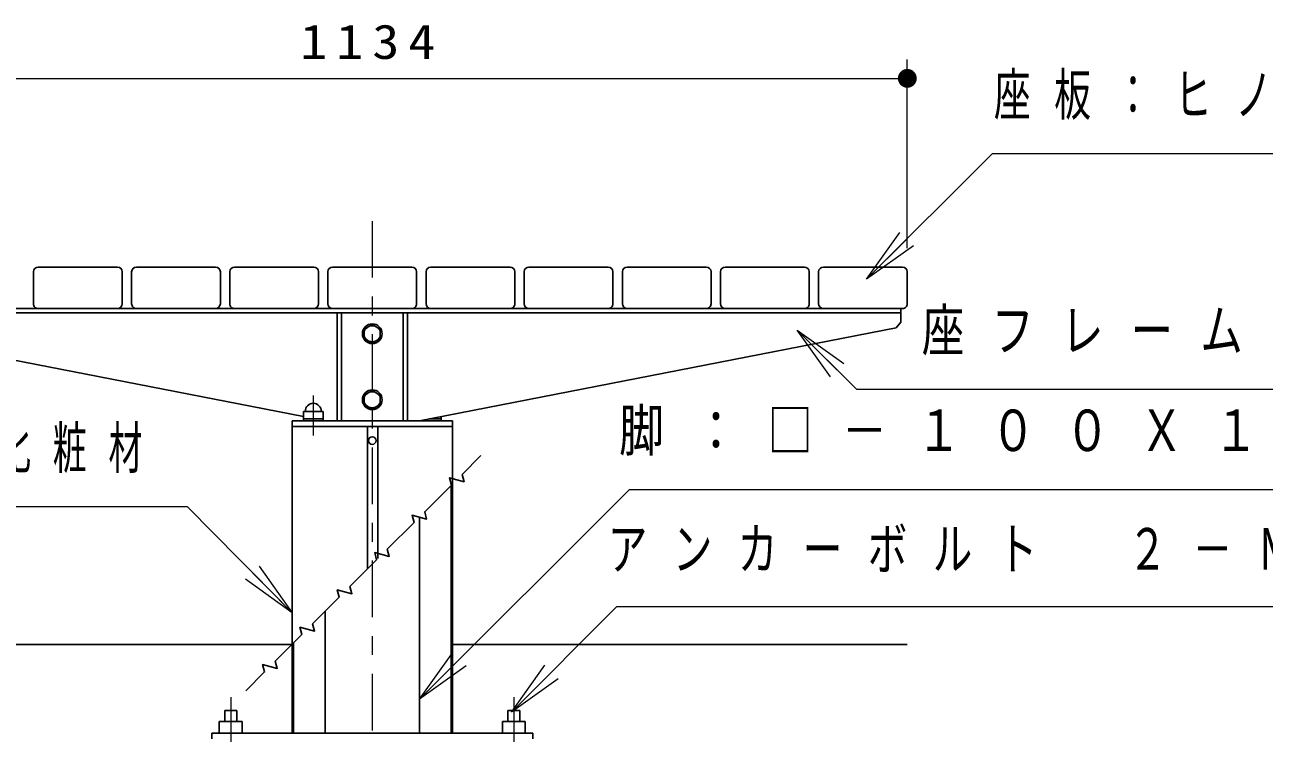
# Model space of a CAD drawing. Units: millimetres on the paper, scale 1:20. Extents: x -365 to 10, y -38 to 257.
# Drawn here: x -122.8 to -57.1, y 106.6 to 144.2 of the extents above; entities that cross this region are included whole.
import ezdxf

# ---------------------------------------------------------------- set-up
doc = ezdxf.new("R2010")
doc.units = ezdxf.units.MM
doc.linetypes.add('USER2', pattern=[6, 3, -1, 1, -1])
doc.layers.add('LY_1', color=7, linetype='Continuous', lineweight=25)
doc.styles.add('ＭＳ ゴシック', font='')
doc.styles.get('ＭＳ ゴシック').set_extended_font_data('MS Gothic')

# ---------------------------------------------------------------- blocks, each defined once
blk = doc.blocks.new('filled_dot')
at = {"color": 0, "linetype": 'Continuous', "lineweight": -2, "const_width": 1.25}
blk.add_lwpolyline([(-0.625, 0, 1), (0.625, 0, 1)], format="xyb", close=True, dxfattribs=at)

msp = doc.modelspace()

# ---------------------------------------------------------------- linework, layer by layer
at = {"layer": 'LY_1', "lineweight": 13}
for p, q in [((-76.025, 132.353), (-76.025, 142.353)), ((-132.725, 141.353), (-76.025, 141.353)), ((-78.18, 130.707), (-76.413, 133.182)), ((-78.18, 130.707), (-76.059, 132.829)), ((-75.705, 132.475), (-78.18, 130.707)), ((-80.091, 125.535), (-81.859, 128.009)), ((-81.859, 128.009), (-79.384, 126.242)), ((-81.859, 128.009), (-79.738, 125.888)), ((-108.625, 113.016), (-110.73, 115.153)), ((-110.374, 115.504), (-108.625, 113.016)), ((-108.625, 113.016), (-111.086, 114.802)), ((-101.875, 108.444), (-100.107, 110.919)), ((-101.875, 108.444), (-99.753, 110.565)), ((-99.4, 110.212), (-101.875, 108.444)), ((-97.002, 107.766), (-95.235, 110.241)), ((-97.002, 107.766), (-94.881, 109.887)), ((-94.528, 109.533), (-97.002, 107.766))]:
    msp.add_line(p, q, dxfattribs=at)
at = {"layer": 'LY_1', "linetype": 'USER2', "lineweight": 13}
msp.add_line((-104.375, 133.791), (-104.375, 84.978), dxfattribs=at)
at = {"layer": 'LY_1'}
for p, q in [((-122.075, 131.353), (-117.875, 131.353)), ((-116.875, 131.353), (-112.675, 131.353)), ((-111.675, 131.353), (-107.475, 131.353)), ((-102.275, 131.353), (-106.475, 131.353)), ((-97.075, 131.353), (-101.275, 131.353)), ((-91.875, 131.353), (-96.075, 131.353)), ((-86.675, 131.353), (-90.875, 131.353)), ((-81.475, 131.353), (-85.675, 131.353)), ((-76.275, 131.353), (-80.475, 131.353)), ((-122.325, 131.103), (-122.325, 129.403)), ((-117.625, 131.103), (-117.625, 129.403)), ((-117.125, 131.103), (-117.125, 129.403)), ((-112.425, 131.103), (-112.425, 129.403)), ((-111.925, 131.103), (-111.925, 129.403)), ((-107.225, 131.103), (-107.225, 129.403)), ((-106.725, 131.103), (-106.725, 129.403)), ((-102.025, 131.103), (-102.025, 129.403)), ((-101.525, 131.103), (-101.525, 129.403)), ((-96.825, 131.103), (-96.825, 129.403)), ((-96.325, 131.103), (-96.325, 129.403)), ((-91.625, 131.103), (-91.625, 129.403)), ((-91.125, 131.103), (-91.125, 129.403)), ((-86.425, 131.103), (-86.425, 129.403)), ((-85.925, 131.103), (-85.925, 129.403)), ((-81.225, 131.103), (-81.225, 129.403)), ((-80.725, 131.103), (-80.725, 129.403)), ((-76.025, 131.103), (-76.025, 129.403)), ((-122.075, 129.153), (-117.875, 129.153)), ((-116.875, 129.153), (-112.675, 129.153)), ((-111.675, 129.153), (-107.475, 129.153)), ((-102.275, 129.153), (-106.475, 129.153)), ((-106.237, 128.928), (-106.237, 123.203)), ((-106.012, 128.928), (-106.012, 123.203)), ((-102.737, 128.928), (-102.737, 123.203)), ((-102.512, 128.928), (-102.512, 123.203)), ((-97.075, 129.153), (-101.275, 129.153)), ((-91.875, 129.153), (-96.075, 129.153)), ((-86.675, 129.153), (-90.875, 129.153)), ((-81.475, 129.153), (-85.675, 129.153)), ((-76.275, 129.153), (-80.475, 129.153)), ((-104.8, 128.061), (-104.375, 128.306)), ((-104.375, 128.306), (-103.95, 128.061)), ((-104.8, 128.061), (-104.8, 127.57)), ((-104.8, 127.57), (-104.375, 127.325)), ((-104.375, 127.325), (-103.95, 127.57)), ((-103.95, 128.061), (-103.95, 127.57)), ((-104.8, 124.561), (-104.375, 124.806)), ((-104.375, 124.806), (-103.95, 124.561)), ((-104.8, 124.561), (-104.8, 124.07)), ((-103.95, 124.561), (-103.95, 124.07)), ((-104.8, 124.07), (-104.375, 123.825)), ((-104.375, 123.825), (-103.95, 124.07)), ((-100.2, 119.778), (-100.2, 106.653)), ((-101.875, 118.103), (-101.875, 106.653)), ((-106.875, 113.103), (-106.875, 106.653)), ((-132.725, 111.353), (-108.625, 111.353)), ((-108.55, 111.428), (-108.55, 106.653)), ((-100.125, 111.353), (-76.025, 111.353)), ((-95.875, 106.653), (-112.875, 106.653)), ((-112.875, 106.653), (-112.875, 106.353)), ((-95.875, 106.653), (-95.875, 106.353))]:
    msp.add_line(p, q, dxfattribs=at)
at = {"layer": 'LY_1', "color": 3}
for p, q in [((-132.375, 129.153), (-76.375, 129.153)), ((-132.375, 128.928), (-76.375, 128.928)), ((-76.375, 129.153), (-76.375, 128.428)), ((-108.025, 123.427), (-132.129, 128.13)), ((-101.875, 123.203), (-76.62, 128.13)), ((-76.375, 128.428), (-76.62, 128.13)), ((-108.025, 123.703), (-106.975, 123.703)), ((-108.025, 123.703), (-108.025, 123.203)), ((-106.975, 123.703), (-106.975, 123.203)), ((-108.625, 123.203), (-108.625, 106.653)), ((-108.625, 123.203), (-100.125, 123.203)), ((-108.625, 122.903), (-100.125, 122.903)), ((-108.025, 123.303), (-106.975, 123.303)), ((-104.625, 122.903), (-104.625, 115.353)), ((-104.075, 122.903), (-104.075, 115.903)), ((-100.725, 123.303), (-101.361, 123.303)), ((-100.725, 123.427), (-100.725, 123.203)), ((-100.125, 123.203), (-100.125, 106.653))]:
    msp.add_line(p, q, dxfattribs=at)
at = {"layer": 'LY_1', "color": 3, "linetype": 'USER2', "lineweight": 13}
msp.add_line((-107.5, 124.541), (-107.5, 122.425), dxfattribs=at)
at = {"layer": 'LY_1', "color": 211, "linetype": 'USER2', "lineweight": 13}
for p, q in [((-111.875, 108.555), (-111.875, 99.836)), ((-96.875, 108.555), (-96.875, 99.836))]:
    msp.add_line(p, q, dxfattribs=at)
at = {"layer": 'LY_1', "color": 211}
for p, q in [((-112.192, 107.841), (-111.557, 107.841)), ((-112.192, 107.841), (-112.192, 107.268)), ((-111.557, 107.841), (-111.557, 107.268)), ((-97.192, 107.841), (-97.192, 107.268)), ((-96.557, 107.841), (-97.192, 107.841)), ((-96.557, 107.841), (-96.557, 107.268)), ((-112.48, 107.268), (-111.27, 107.268)), ((-112.48, 107.268), (-112.48, 106.653)), ((-111.27, 107.268), (-111.27, 106.674)), ((-97.48, 107.268), (-97.48, 106.674)), ((-96.27, 107.268), (-97.48, 107.268)), ((-96.27, 107.268), (-96.27, 106.653))]:
    msp.add_line(p, q, dxfattribs=at)
at = {"layer": 'LY_1', "lineweight": 13}
for points in [[(-78.18, 130.707), (-71.515, 137.373), (-34.991, 137.373)], [(-81.859, 128.009), (-78.72, 124.871), (-23.747, 124.871)], [(-101.875, 108.444), (-90.751, 119.568), (-18.751, 119.568)], [(-108.625, 113.016), (-114.174, 118.65), (-138.597, 118.65)], [(-97.002, 107.766), (-91.416, 113.352), (-37.416, 113.352)]]:
    msp.add_lwpolyline(points, dxfattribs=at)
at = {"layer": 'LY_1'}
msp.add_lwpolyline([(-111.082, 108.896), (-110.084, 109.894), (-110.187, 110.28), (-109.415, 110.073), (-109.518, 110.46), (-108.104, 111.874), (-108.208, 112.26), (-107.435, 112.053), (-107.538, 112.439), (-106.124, 113.854), (-106.228, 114.24), (-105.455, 114.033), (-105.558, 114.419), (-104.144, 115.834), (-104.248, 116.22), (-103.475, 116.013), (-103.578, 116.399), (-102.164, 117.813), (-102.268, 118.2), (-101.495, 117.993), (-101.599, 118.379), (-100.184, 119.793), (-100.288, 120.18), (-99.515, 119.973), (-99.619, 120.359), (-98.621, 121.357)], dxfattribs=at)
for centre in [(-104.375, 127.816), (-104.375, 124.316)]:
    msp.add_circle(centre, 0.525, dxfattribs=at)
at = {"layer": 'LY_1', "lineweight": 13}
for centre in [(-104.375, 127.816), (-104.375, 124.316)]:
    msp.add_circle(centre, 0.425, dxfattribs=at)
at = {"layer": 'LY_1', "color": 3}
msp.add_circle((-104.375, 122.153), 0.2, dxfattribs=at)
at = {"layer": 'LY_1'}
for centre, start, end in [((-122.075, 131.103), 90, 180), ((-117.875, 131.103), 0, 90), ((-116.875, 131.103), 90, 180), ((-112.675, 131.103), 0, 90), ((-111.675, 131.103), 90, 180), ((-107.475, 131.103), 0, 90), ((-106.475, 131.103), 90, 180), ((-102.275, 131.103), 360, 90), ((-101.275, 131.103), 90, 180), ((-97.075, 131.103), 360, 90), ((-96.075, 131.103), 90, 180), ((-91.875, 131.103), 360, 90), ((-90.875, 131.103), 90, 180), ((-86.675, 131.103), 360, 90), ((-85.675, 131.103), 90, 180), ((-81.475, 131.103), 360, 90), ((-80.475, 131.103), 90, 180), ((-76.275, 131.103), 360, 90), ((-122.075, 129.403), 179.99999, 270), ((-117.875, 129.403), 270, 0), ((-116.875, 129.403), 179.99999, 270), ((-112.675, 129.403), 270, 0), ((-111.675, 129.403), 179.99999, 270), ((-107.475, 129.403), 270, 0), ((-106.475, 129.403), 180, 270), ((-102.275, 129.403), 270, 0.00001), ((-101.275, 129.403), 180, 270), ((-97.075, 129.403), 270, 0.00001), ((-96.075, 129.403), 180, 270), ((-91.875, 129.403), 270, 0.00001), ((-90.875, 129.403), 180, 270), ((-86.675, 129.403), 270, 0.00001), ((-85.675, 129.403), 180, 270), ((-81.475, 129.403), 270, 0.00001), ((-80.475, 129.403), 180, 270), ((-76.275, 129.403), 270, 0.00001)]:
    msp.add_arc(centre, 0.25, start, end, dxfattribs=at)
at = {"layer": 'LY_1', "color": 3}
msp.add_arc((-107.5, 123.703), 0.425, 359.99999, 179.99999, dxfattribs=at)

# ---------------------------------------------------------------- block references
at = {"layer": 'LY_1', "lineweight": 13, "xscale": 0.4, "yscale": 0.4, "rotation": 180}
msp.add_blockref('filled_dot', (-76.025, 141.353), dxfattribs=at)

# ---------------------------------------------------------------- texts
at = {"layer": 'LY_1', "style": 'ＭＳ ゴシック'}
for s, insert, char_height, attachment_point in [('\\T1.33;\\W1.15;1134', (-104.375, 142.353), 1.833, 8), ('\\T1.64;\\W0.65;座板：ヒノキ\u3000９４Ｘ４４', (-71.438, 140.373), 2.199, 4), ('\\T1.64;\\W0.75;座フレーム：ＰＬ－４．５／ＰＬ－６', (-75.257, 127.871), 2.199, 4), ('\\T1.64;\\W0.8;脚：□－１００Ｘ１００Ｘ３．２／ＰＬ－６Ｘ７５ｗ', (-91.298, 122.568), 2.199, 4), ('\\T1.64;\\W0.6;アルミ押出化粧材', (-139.014, 121.65), 2.199, 4), ('\\T1.64;\\W0.7;アンカーボルト\u3000２－Ｍ１２Ｘ１５０Ｌ', (-91.896, 116.352), 2.199, 4)]:
    msp.add_mtext(s, dxfattribs=dict(at, insert=insert, char_height=char_height, attachment_point=attachment_point))

doc.saveas('drawing.dxf')
